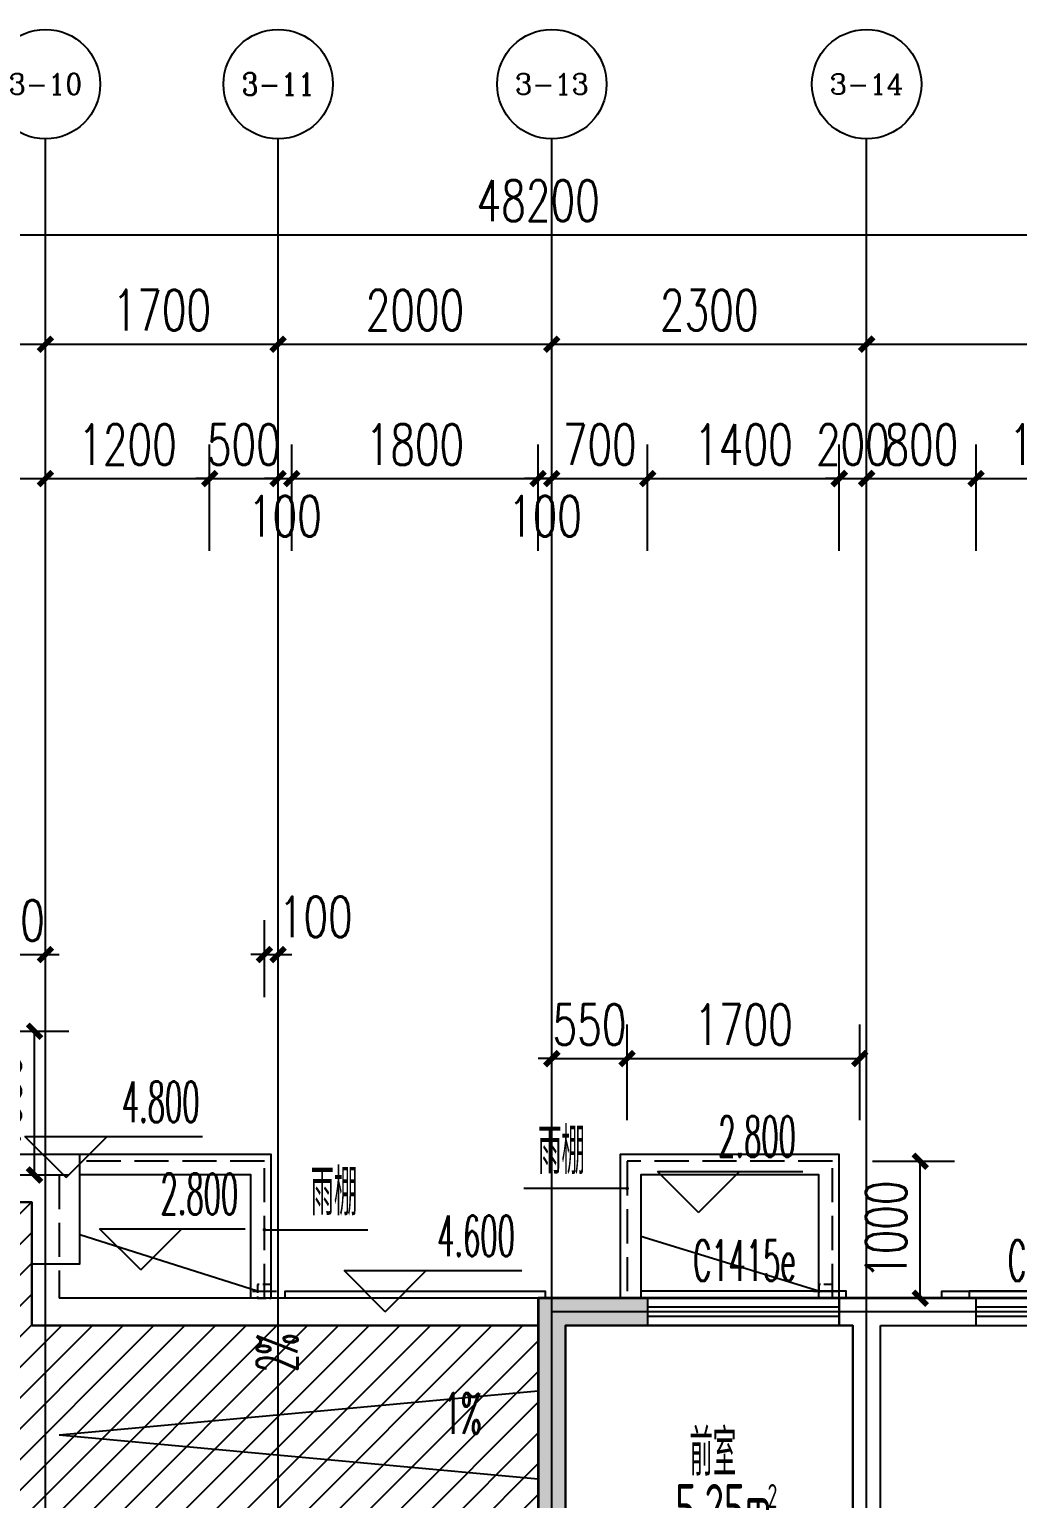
# Model space of a CAD drawing. Extents: x -59851 to 653804, y -249523 to 437614.
# Drawn here: x -23831 to -16611, y 153623 to 164359 of the extents above; entities that cross this region are included whole.
import ezdxf
from ezdxf.enums import TextEntityAlignment as Align

# ---------------------------------------------------------------- set-up
doc = ezdxf.new("R2010")
doc.units = 0
doc.header["$LTSCALE"] = 1000
doc.header["$MEASUREMENT"] = 0
doc.linetypes.add('DASH', pattern=[0.35, 0.25, -0.1])
doc.layers.add('33计全面积外廓线', color=21, linetype='Continuous', lineweight=35)
doc.layers.add('A-area(算全面积)', color=21, linetype='Continuous', plot=False)
doc.layers.add('A-降板区域（给结构）', color=155, linetype='Continuous', plot=False)
for name, color, linetype in [('A-ROOF', 7, 'Continuous'), ('A-外装饰线脚', 7, 'Continuous'), ('A-第三道尺寸线', 105, 'Continuous'), ('A-线脚看线', 9, 'Continuous'), ('A-雨棚', 153, 'Continuous'), ('AXIS', 3, 'Continuous'), ('AXIS_TEXT', 7, 'Continuous'), ('DIM_ELEV', 3, 'Continuous'), ('DIM_LEAD', 3, 'Continuous'), ('DIM_SYMB', 3, 'Continuous'), ('DOTE', 16, 'Continuous'), ('LABEL_PM', 7, 'Continuous'), ('PUB_HATCH', 8, 'Continuous'), ('PUB_TEXT', 7, 'Continuous'), ('WALL', 2, 'Continuous'), ('WINDOW', 4, 'Continuous'), ('WINDOW_TEXT', 7, 'Continuous'), ('ys', 154, 'Continuous'), ('剪力墙', 6, 'Continuous')]:
    doc.layers.add(name, color=color, linetype=linetype)
doc.styles.add('_TCH_AXIS', font='COMPLEX', dxfattribs={"bigfont": 'GBCBIG'})
doc.styles.add('_TCH_DIM', font='SIMPLEX.shx', dxfattribs={"width": 0.7, "bigfont": 'GBCBIG.shx'})
doc.styles.add('_TCH_DIM_T3', font='SIMPLEX.shx', dxfattribs={"width": 0.705882, "bigfont": 'GBCBIG.shx'})
doc.styles.add('_TCH_WINDOW', font='SIMPLEX.shx', dxfattribs={"width": 0.7, "height": 3.5, "bigfont": 'GBCBIG.shx'})
doc.styles.add('COMPLEX', font='COMPLEX')
doc.styles.get("Standard").update_dxf_attribs({"font": 'gbenor.shx', "width": 0.7, "bigfont": 'gbcbig.shx'})
doc.dimstyles.new('_TCH_ARCH&&100', dxfattribs={"dimtxt": 297.5, "dimasz": 100, "dimexe": 250, "dimexo": 300, "dimgap": 100, "dimtad": 1, "dimdec": 0, "dimzin": 0, "dimdsep": 46, "dimtxsty": '_TCH_DIM_T3', "dimblk": 'ARCHTICK', "dimcen": 0.09, "dimclrt": 7, "dimazin": 2, "dimtfac": 1, "dimtdec": 0, "dimtix": 1, "dimtmove": 2, "dimatfit": 3, "dimfxl": 0, "dimtolj": 1, "dimtzin": 0, "dimarcsym": 0})

# ---------------------------------------------------------------- blocks, each defined once
blk = doc.blocks.new('zhouxianshouceng0329')
at = {"layer": 'DOTE'}
for p, q in [((-23714, 194580), (-23714, 218959)), ((-22014, 205888), (-22014, 218959)), ((-20014, 205888), (-20014, 218959)), ((-17714, 205888), (-17714, 218959)), ((15572, 214388), (-20014, 214388))]:
    blk.add_line(p, q, dxfattribs=at)
blk = doc.blocks.new('jgjlq030328')
at = {"layer": 'PUB_HATCH'}
blk.add_hatch(color=256, dxfattribs=at).paths.add_polyline_path([(-266435, 22212), (-266035, 22212), (-266035, 22812), (-266235, 22812), (-266235, 25312), (-265635, 25312), (-265635, 25512), (-266435, 25512), (-266435, 22612)])
at = {"layer": '剪力墙'}
blk.add_lwpolyline([(-266435, 22212), (-266035, 22212), (-266035, 22812), (-266235, 22812), (-266235, 25312), (-265635, 25312), (-265635, 25512), (-266435, 25512), (-266435, 22612)], close=True, dxfattribs=at)
blk = doc.blocks.new('2fxianjiao0331')
at = {"layer": 'A-线脚看线'}
for points in [[(-189959, 155088), (-189959, 155138), (-191459, 155138), (-191459, 155088)], [(-187759, 155088), (-187759, 155138), (-189059, 155138), (-189059, 155088)]]:
    blk.add_lwpolyline(points, dxfattribs=at)
blk = doc.blocks.new('$TCHSYS$WIN2D')
for p, q in [((-0.5, 0.5), (0.5, 0.5)), ((-0.5, 0.5), (-0.5, -0.5)), ((0.5, 0.5), (0.5, -0.5)), ((0.5, 0.1667), (-0.5, 0.1667)), ((0.5, -0.1667), (-0.5, -0.1667)), ((-0.5, -0.5), (0.5, -0.5))]:
    blk.add_line(p, q)
blk = doc.blocks.new('3-122')
at = {"layer": 'A-area(算全面积)'}
blk.add_lwpolyline([(-141672, 92398), (-141672, 90898), (-141672, 89898), (-140972, 89898), (-139572, 89898), (-139572, 92398)], close=True, dxfattribs=at)
at = {"layer": 'WALL'}
for p, q in [((-141072, 92598), (-141872, 92598)), ((-141872, 89698), (-141872, 92598)), ((-141072, 92398), (-141072, 92598)), ((-139472, 92598), (-139672, 92598)), ((-139672, 92598), (-139672, 92398)), ((-138672, 92598), (-139472, 92598)), ((-138672, 92398), (-138672, 92598)), ((-141672, 92398), (-141072, 92398)), ((-141672, 89898), (-141672, 92398)), ((-139672, 92398), (-139572, 92398)), ((-139572, 92398), (-139572, 90948)), ((-139372, 92398), (-138672, 92398)), ((-139372, 90948), (-139372, 92398))]:
    blk.add_line(p, q, dxfattribs=at)
at = {"layer": 'WINDOW'}
ref = blk.add_blockref('$TCHSYS$WIN2D', (-140372, 92498), dxfattribs=dict(at, xscale=-1400, yscale=200, zscale=1400, rotation=180))
ref.add_attrib('A', 'C1415e', (-140739, 92724), dxfattribs={"layer": 'WINDOW_TEXT', "height": 297.5, "style": '_TCH_WINDOW', "width": 0.494118})
ref = blk.add_blockref('$TCHSYS$WIN2D', (-138072, 92498), dxfattribs=dict(at, xscale=-1200, yscale=200, zscale=1200, rotation=180))
ref.add_attrib('A', 'C1215d', (-138439, 92724), dxfattribs={"layer": 'WINDOW_TEXT', "height": 297.5, "style": '_TCH_WINDOW', "width": 0.494118})
at = {"layer": 'PUB_TEXT', "width": 0.7}
for s, height, p in [('前室', 337.6, (-140766, 91300)), ('5.25m', 350, (-140870, 90890)), ('2', 175, (-140196, 91065))]:
    blk.add_text(s, height=height, dxfattribs=at).set_placement(p)
blk = doc.blocks.new('100guoshuidong')
at = {"layer": 'DOTE'}
blk.add_lwpolyline([(-43151, 167758), (-42975, 167758)], dxfattribs=at)
at = {"layer": 'ys', "linetype": 'DASH', "ltscale": 0.25}
blk.add_lwpolyline([(-43114, 167808), (-43114, 167708), (-43014, 167708), (-43014, 167808)], close=True, dxfattribs=at)
blk = doc.blocks.new('_ArchTick')
at = {"color": 0, "linetype": 'ByBlock', "const_width": 0.4}
blk.add_lwpolyline([(-0.5, -0.5), (0.5, 0.5)], dxfattribs=at)
blk = doc.blocks.new('*D1590')
at = {"layer": 'A-第三道尺寸线', "color": 0, "lineweight": -2, "transparency": 16777216}
for p, q in [((-17672, 156088), (-17072, 156088)), ((-17322, 155088), (-17322, 156088)), ((-17672, 155088), (-17072, 155088))]:
    blk.add_line(p, q, dxfattribs=at)
at = {"layer": 'Defpoints', "color": 0, "transparency": 16777216}
for p in [(-17972, 156088), (-17322, 156088), (-17972, 155088)]:
    blk.add_point(p, dxfattribs=at)
at = {"layer": 'A-第三道尺寸线', "color": 0, "lineweight": -2, "transparency": 16777216, "xscale": 100, "yscale": 100, "zscale": 100}
for p, rotation in [((-17322, 156088), 90), ((-17322, 155088), 270)]:
    blk.add_blockref('_ArchTick', p, dxfattribs=dict(at, rotation=rotation))
at = {"layer": 'A-第三道尺寸线', "color": 7, "transparency": 16777216, "insert": (-17571, 155588), "char_height": 297.5, "attachment_point": 5, "rotation": 90, "style": '_TCH_DIM_T3'}
blk.add_mtext('\\A1;1000', dxfattribs=at)
blk = doc.blocks.new('*D1594')
at = {"layer": 'A-第三道尺寸线', "color": 0, "lineweight": -2, "transparency": 16777216}
for p, q in [((-20014, 156388), (-20014, 157088)), ((-19464, 156388), (-19464, 157088)), ((-20014, 156838), (-20114, 156838)), ((-20014, 156838), (-19464, 156838)), ((-19464, 156838), (-19364, 156838))]:
    blk.add_line(p, q, dxfattribs=at)
at = {"layer": 'Defpoints', "color": 0, "transparency": 16777216}
for p in [(-19464, 156838), (-20014, 156088), (-19464, 156088)]:
    blk.add_point(p, dxfattribs=at)
at = {"layer": 'A-第三道尺寸线', "color": 0, "lineweight": -2, "transparency": 16777216, "xscale": 100, "yscale": 100, "zscale": 100}
blk.add_blockref('_ArchTick', (-20014, 156838), dxfattribs=at)
at = {"layer": 'A-第三道尺寸线', "color": 0, "lineweight": -2, "transparency": 16777216, "xscale": 100, "yscale": 100, "zscale": 100, "rotation": 180}
blk.add_blockref('_ArchTick', (-19464, 156838), dxfattribs=at)
at = {"layer": 'A-第三道尺寸线', "color": 7, "transparency": 16777216, "insert": (-19739, 157087), "char_height": 297.5, "attachment_point": 5, "style": '_TCH_DIM_T3'}
blk.add_mtext('\\A1;550', dxfattribs=at)
blk = doc.blocks.new('*D1595')
at = {"layer": 'A-第三道尺寸线', "color": 0, "lineweight": -2, "transparency": 16777216}
for p, q in [((-19464, 156388), (-19464, 157088)), ((-17764, 156388), (-17764, 157088)), ((-19464, 156838), (-17764, 156838))]:
    blk.add_line(p, q, dxfattribs=at)
at = {"layer": 'Defpoints', "color": 0, "transparency": 16777216}
for p in [(-17764, 156838), (-19464, 156088), (-17764, 156088)]:
    blk.add_point(p, dxfattribs=at)
at = {"layer": 'A-第三道尺寸线', "color": 0, "lineweight": -2, "transparency": 16777216, "xscale": 100, "yscale": 100, "zscale": 100, "rotation": 180}
blk.add_blockref('_ArchTick', (-19464, 156838), dxfattribs=at)
at = {"layer": 'A-第三道尺寸线', "color": 0, "lineweight": -2, "transparency": 16777216, "xscale": 100, "yscale": 100, "zscale": 100}
blk.add_blockref('_ArchTick', (-17764, 156838), dxfattribs=at)
at = {"layer": 'A-第三道尺寸线', "color": 7, "transparency": 16777216, "insert": (-18614, 157087), "char_height": 297.5, "attachment_point": 5, "style": '_TCH_DIM_T3'}
blk.add_mtext('\\A1;1700', dxfattribs=at)
blk = doc.blocks.new('*D1598')
at = {"layer": 'A-第三道尺寸线', "color": 0, "lineweight": -2, "transparency": 16777216}
for p, q in [((-24264, 157288), (-24264, 157849)), ((-23714, 157288), (-23714, 157849)), ((-24264, 157599), (-24364, 157599)), ((-24264, 157599), (-23714, 157599)), ((-23714, 157599), (-23614, 157599))]:
    blk.add_line(p, q, dxfattribs=at)
at = {"layer": 'Defpoints', "color": 0, "transparency": 16777216}
for p in [(-23714, 157599), (-24264, 156988), (-23714, 156988)]:
    blk.add_point(p, dxfattribs=at)
at = {"layer": 'A-第三道尺寸线', "color": 0, "lineweight": -2, "transparency": 16777216, "xscale": 100, "yscale": 100, "zscale": 100}
blk.add_blockref('_ArchTick', (-24264, 157599), dxfattribs=at)
at = {"layer": 'A-第三道尺寸线', "color": 0, "lineweight": -2, "transparency": 16777216, "xscale": 100, "yscale": 100, "zscale": 100, "rotation": 180}
blk.add_blockref('_ArchTick', (-23714, 157599), dxfattribs=at)
at = {"layer": 'A-第三道尺寸线', "color": 7, "transparency": 16777216, "insert": (-23989, 157848), "char_height": 297.5, "attachment_point": 5, "style": '_TCH_DIM_T3'}
blk.add_mtext('\\A1;550', dxfattribs=at)
blk = doc.blocks.new('*D1599')
at = {"layer": 'A-第三道尺寸线', "color": 0, "lineweight": -2, "transparency": 16777216}
for p, q in [((-22114, 157288), (-22114, 157849)), ((-22014, 157288), (-22014, 157849)), ((-22114, 157599), (-22214, 157599)), ((-22114, 157599), (-22014, 157599)), ((-22014, 157599), (-21914, 157599))]:
    blk.add_line(p, q, dxfattribs=at)
at = {"layer": 'Defpoints', "color": 0, "transparency": 16777216}
for p in [(-22014, 157599), (-22114, 156988), (-22014, 156988)]:
    blk.add_point(p, dxfattribs=at)
at = {"layer": 'A-第三道尺寸线', "color": 0, "lineweight": -2, "transparency": 16777216, "xscale": 100, "yscale": 100, "zscale": 100}
blk.add_blockref('_ArchTick', (-22114, 157599), dxfattribs=at)
at = {"layer": 'A-第三道尺寸线', "color": 0, "lineweight": -2, "transparency": 16777216, "xscale": 100, "yscale": 100, "zscale": 100, "rotation": 180}
blk.add_blockref('_ArchTick', (-22014, 157599), dxfattribs=at)
at = {"layer": 'A-第三道尺寸线', "color": 7, "transparency": 16777216, "insert": (-21739, 157874), "char_height": 297.5, "attachment_point": 5, "style": '_TCH_DIM_T3'}
blk.add_mtext('\\A1;100', dxfattribs=at)
blk = doc.blocks.new('*D2786')
at = {"layer": 'A-第三道尺寸线', "color": 0, "lineweight": -2, "transparency": 16777216}
for p, q in [((-27114, 160550), (-27114, 161327)), ((-23714, 160550), (-23714, 161327)), ((-27114, 161077), (-23714, 161077))]:
    blk.add_line(p, q, dxfattribs=at)
at = {"layer": 'Defpoints', "color": 0, "transparency": 16777216}
for p in [(-23714, 161077), (-27114, 160250), (-23714, 160250)]:
    blk.add_point(p, dxfattribs=at)
at = {"layer": 'A-第三道尺寸线', "color": 0, "lineweight": -2, "transparency": 16777216, "xscale": 100, "yscale": 100, "zscale": 100, "rotation": 180}
blk.add_blockref('_ArchTick', (-27114, 161077), dxfattribs=at)
at = {"layer": 'A-第三道尺寸线', "color": 0, "lineweight": -2, "transparency": 16777216, "xscale": 100, "yscale": 100, "zscale": 100}
blk.add_blockref('_ArchTick', (-23714, 161077), dxfattribs=at)
at = {"layer": 'A-第三道尺寸线', "color": 7, "transparency": 16777216, "insert": (-25414, 161325), "char_height": 297.5, "attachment_point": 5, "style": '_TCH_DIM_T3'}
blk.add_mtext('\\A1;3400', dxfattribs=at)
blk = doc.blocks.new('*D2787')
at = {"layer": 'A-第三道尺寸线', "color": 0, "lineweight": -2, "transparency": 16777216}
for p, q in [((-23714, 160550), (-23714, 161327)), ((-22514, 160550), (-22514, 161327)), ((-23714, 161077), (-22514, 161077))]:
    blk.add_line(p, q, dxfattribs=at)
at = {"layer": 'Defpoints', "color": 0, "transparency": 16777216}
for p in [(-22514, 161077), (-23714, 160250), (-22514, 160250)]:
    blk.add_point(p, dxfattribs=at)
at = {"layer": 'A-第三道尺寸线', "color": 0, "lineweight": -2, "transparency": 16777216, "xscale": 100, "yscale": 100, "zscale": 100, "rotation": 180}
blk.add_blockref('_ArchTick', (-23714, 161077), dxfattribs=at)
at = {"layer": 'A-第三道尺寸线', "color": 0, "lineweight": -2, "transparency": 16777216, "xscale": 100, "yscale": 100, "zscale": 100}
blk.add_blockref('_ArchTick', (-22514, 161077), dxfattribs=at)
at = {"layer": 'A-第三道尺寸线', "color": 7, "transparency": 16777216, "insert": (-23114, 161325), "char_height": 297.5, "attachment_point": 5, "style": '_TCH_DIM_T3'}
blk.add_mtext('\\A1;1200', dxfattribs=at)
blk = doc.blocks.new('*D2788')
at = {"layer": 'A-第三道尺寸线', "color": 0, "lineweight": -2, "transparency": 16777216}
for p, q in [((-22514, 160550), (-22514, 161327)), ((-22014, 160550), (-22014, 161327)), ((-22514, 161077), (-22614, 161077)), ((-22514, 161077), (-22014, 161077)), ((-22014, 161077), (-21914, 161077))]:
    blk.add_line(p, q, dxfattribs=at)
at = {"layer": 'Defpoints', "color": 0, "transparency": 16777216}
for p in [(-22014, 161077), (-22514, 160250), (-22014, 160250)]:
    blk.add_point(p, dxfattribs=at)
at = {"layer": 'A-第三道尺寸线', "color": 0, "lineweight": -2, "transparency": 16777216, "xscale": 100, "yscale": 100, "zscale": 100}
blk.add_blockref('_ArchTick', (-22514, 161077), dxfattribs=at)
at = {"layer": 'A-第三道尺寸线', "color": 0, "lineweight": -2, "transparency": 16777216, "xscale": 100, "yscale": 100, "zscale": 100, "rotation": 180}
blk.add_blockref('_ArchTick', (-22014, 161077), dxfattribs=at)
at = {"layer": 'A-第三道尺寸线', "color": 7, "transparency": 16777216, "insert": (-22264, 161325), "char_height": 297.5, "attachment_point": 5, "style": '_TCH_DIM_T3'}
blk.add_mtext('\\A1;500', dxfattribs=at)
blk = doc.blocks.new('*D2789')
at = {"layer": 'A-第三道尺寸线', "color": 0, "lineweight": -2, "transparency": 16777216}
for p, q in [((-22014, 160550), (-22014, 161327)), ((-21914, 160550), (-21914, 161327)), ((-22014, 161077), (-22114, 161077)), ((-22014, 161077), (-21914, 161077)), ((-21914, 161077), (-21814, 161077))]:
    blk.add_line(p, q, dxfattribs=at)
at = {"layer": 'Defpoints', "color": 0, "transparency": 16777216}
for p in [(-21914, 161077), (-22014, 160250), (-21914, 160250)]:
    blk.add_point(p, dxfattribs=at)
at = {"layer": 'A-第三道尺寸线', "color": 0, "lineweight": -2, "transparency": 16777216, "xscale": 100, "yscale": 100, "zscale": 100}
blk.add_blockref('_ArchTick', (-22014, 161077), dxfattribs=at)
at = {"layer": 'A-第三道尺寸线', "color": 0, "lineweight": -2, "transparency": 16777216, "xscale": 100, "yscale": 100, "zscale": 100, "rotation": 180}
blk.add_blockref('_ArchTick', (-21914, 161077), dxfattribs=at)
at = {"layer": 'A-第三道尺寸线', "color": 7, "transparency": 16777216, "insert": (-21964, 160802), "char_height": 297.5, "attachment_point": 5, "style": '_TCH_DIM_T3'}
blk.add_mtext('\\A1;100', dxfattribs=at)
blk = doc.blocks.new('*D2790')
at = {"layer": 'A-第三道尺寸线', "color": 0, "lineweight": -2, "transparency": 16777216}
for p, q in [((-21914, 160550), (-21914, 161327)), ((-20114, 160550), (-20114, 161327)), ((-21914, 161077), (-20114, 161077))]:
    blk.add_line(p, q, dxfattribs=at)
at = {"layer": 'Defpoints', "color": 0, "transparency": 16777216}
for p in [(-20114, 161077), (-21914, 160250), (-20114, 160250)]:
    blk.add_point(p, dxfattribs=at)
at = {"layer": 'A-第三道尺寸线', "color": 0, "lineweight": -2, "transparency": 16777216, "xscale": 100, "yscale": 100, "zscale": 100, "rotation": 180}
blk.add_blockref('_ArchTick', (-21914, 161077), dxfattribs=at)
at = {"layer": 'A-第三道尺寸线', "color": 0, "lineweight": -2, "transparency": 16777216, "xscale": 100, "yscale": 100, "zscale": 100}
blk.add_blockref('_ArchTick', (-20114, 161077), dxfattribs=at)
at = {"layer": 'A-第三道尺寸线', "color": 7, "transparency": 16777216, "insert": (-21014, 161325), "char_height": 297.5, "attachment_point": 5, "style": '_TCH_DIM_T3'}
blk.add_mtext('\\A1;1800', dxfattribs=at)
blk = doc.blocks.new('*D2791')
at = {"layer": 'A-第三道尺寸线', "color": 0, "lineweight": -2, "transparency": 16777216}
for p, q in [((-20114, 160550), (-20114, 161327)), ((-20014, 160550), (-20014, 161327)), ((-20114, 161077), (-20214, 161077)), ((-20114, 161077), (-20014, 161077)), ((-20014, 161077), (-19914, 161077))]:
    blk.add_line(p, q, dxfattribs=at)
at = {"layer": 'Defpoints', "color": 0, "transparency": 16777216}
for p in [(-20014, 161077), (-20114, 160250), (-20014, 160250)]:
    blk.add_point(p, dxfattribs=at)
at = {"layer": 'A-第三道尺寸线', "color": 0, "lineweight": -2, "transparency": 16777216, "xscale": 100, "yscale": 100, "zscale": 100}
blk.add_blockref('_ArchTick', (-20114, 161077), dxfattribs=at)
at = {"layer": 'A-第三道尺寸线', "color": 0, "lineweight": -2, "transparency": 16777216, "xscale": 100, "yscale": 100, "zscale": 100, "rotation": 180}
blk.add_blockref('_ArchTick', (-20014, 161077), dxfattribs=at)
at = {"layer": 'A-第三道尺寸线', "color": 7, "transparency": 16777216, "insert": (-20064, 160802), "char_height": 297.5, "attachment_point": 5, "style": '_TCH_DIM_T3'}
blk.add_mtext('\\A1;100', dxfattribs=at)
blk = doc.blocks.new('*D2792')
at = {"layer": 'A-第三道尺寸线', "color": 0, "lineweight": -2, "transparency": 16777216}
for p, q in [((-20014, 160550), (-20014, 161327)), ((-19314, 160550), (-19314, 161327)), ((-20014, 161077), (-20114, 161077)), ((-20014, 161077), (-19314, 161077)), ((-19314, 161077), (-19214, 161077))]:
    blk.add_line(p, q, dxfattribs=at)
at = {"layer": 'Defpoints', "color": 0, "transparency": 16777216}
for p in [(-19314, 161077), (-20014, 160250), (-19314, 160250)]:
    blk.add_point(p, dxfattribs=at)
at = {"layer": 'A-第三道尺寸线', "color": 0, "lineweight": -2, "transparency": 16777216, "xscale": 100, "yscale": 100, "zscale": 100}
blk.add_blockref('_ArchTick', (-20014, 161077), dxfattribs=at)
at = {"layer": 'A-第三道尺寸线', "color": 0, "lineweight": -2, "transparency": 16777216, "xscale": 100, "yscale": 100, "zscale": 100, "rotation": 180}
blk.add_blockref('_ArchTick', (-19314, 161077), dxfattribs=at)
at = {"layer": 'A-第三道尺寸线', "color": 7, "transparency": 16777216, "insert": (-19664, 161325), "char_height": 297.5, "attachment_point": 5, "style": '_TCH_DIM_T3'}
blk.add_mtext('\\A1;700', dxfattribs=at)
blk = doc.blocks.new('*D2793')
at = {"layer": 'A-第三道尺寸线', "color": 0, "lineweight": -2, "transparency": 16777216}
for p, q in [((-19314, 160550), (-19314, 161327)), ((-17914, 160550), (-17914, 161327)), ((-19314, 161077), (-17914, 161077))]:
    blk.add_line(p, q, dxfattribs=at)
at = {"layer": 'Defpoints', "color": 0, "transparency": 16777216}
for p in [(-17914, 161077), (-19314, 160250), (-17914, 160250)]:
    blk.add_point(p, dxfattribs=at)
at = {"layer": 'A-第三道尺寸线', "color": 0, "lineweight": -2, "transparency": 16777216, "xscale": 100, "yscale": 100, "zscale": 100, "rotation": 180}
blk.add_blockref('_ArchTick', (-19314, 161077), dxfattribs=at)
at = {"layer": 'A-第三道尺寸线', "color": 0, "lineweight": -2, "transparency": 16777216, "xscale": 100, "yscale": 100, "zscale": 100}
blk.add_blockref('_ArchTick', (-17914, 161077), dxfattribs=at)
at = {"layer": 'A-第三道尺寸线', "color": 7, "transparency": 16777216, "insert": (-18614, 161325), "char_height": 297.5, "attachment_point": 5, "style": '_TCH_DIM_T3'}
blk.add_mtext('\\A1;1400', dxfattribs=at)
blk = doc.blocks.new('*D2794')
at = {"layer": 'A-第三道尺寸线', "color": 0, "lineweight": -2, "transparency": 16777216}
for p, q in [((-17914, 160550), (-17914, 161327)), ((-17714, 160550), (-17714, 161327)), ((-17914, 161077), (-18014, 161077)), ((-17914, 161077), (-17714, 161077)), ((-17714, 161077), (-17614, 161077))]:
    blk.add_line(p, q, dxfattribs=at)
at = {"layer": 'Defpoints', "color": 0, "transparency": 16777216}
for p in [(-17714, 161077), (-17914, 160250), (-17714, 160250)]:
    blk.add_point(p, dxfattribs=at)
at = {"layer": 'A-第三道尺寸线', "color": 0, "lineweight": -2, "transparency": 16777216, "xscale": 100, "yscale": 100, "zscale": 100}
blk.add_blockref('_ArchTick', (-17914, 161077), dxfattribs=at)
at = {"layer": 'A-第三道尺寸线', "color": 0, "lineweight": -2, "transparency": 16777216, "xscale": 100, "yscale": 100, "zscale": 100, "rotation": 180}
blk.add_blockref('_ArchTick', (-17714, 161077), dxfattribs=at)
at = {"layer": 'A-第三道尺寸线', "color": 7, "transparency": 16777216, "insert": (-17814, 161325), "char_height": 297.5, "attachment_point": 5, "style": '_TCH_DIM_T3'}
blk.add_mtext('\\A1;200', dxfattribs=at)
blk = doc.blocks.new('*D2795')
at = {"layer": 'A-第三道尺寸线', "color": 0, "lineweight": -2, "transparency": 16777216}
for p, q in [((-17714, 160550), (-17714, 161327)), ((-16914, 160550), (-16914, 161327)), ((-17714, 161077), (-16914, 161077))]:
    blk.add_line(p, q, dxfattribs=at)
at = {"layer": 'Defpoints', "color": 0, "transparency": 16777216}
for p in [(-16914, 161077), (-17714, 160250), (-16914, 160250)]:
    blk.add_point(p, dxfattribs=at)
at = {"layer": 'A-第三道尺寸线', "color": 0, "lineweight": -2, "transparency": 16777216, "xscale": 100, "yscale": 100, "zscale": 100, "rotation": 180}
blk.add_blockref('_ArchTick', (-17714, 161077), dxfattribs=at)
at = {"layer": 'A-第三道尺寸线', "color": 0, "lineweight": -2, "transparency": 16777216, "xscale": 100, "yscale": 100, "zscale": 100}
blk.add_blockref('_ArchTick', (-16914, 161077), dxfattribs=at)
at = {"layer": 'A-第三道尺寸线', "color": 7, "transparency": 16777216, "insert": (-17314, 161325), "char_height": 297.5, "attachment_point": 5, "style": '_TCH_DIM_T3'}
blk.add_mtext('\\A1;800', dxfattribs=at)
blk = doc.blocks.new('*D2796')
at = {"layer": 'A-第三道尺寸线', "color": 0, "lineweight": -2, "transparency": 16777216}
for p, q in [((-16914, 160550), (-16914, 161327)), ((-15714, 160550), (-15714, 161327)), ((-16914, 161077), (-15714, 161077))]:
    blk.add_line(p, q, dxfattribs=at)
at = {"layer": 'Defpoints', "color": 0, "transparency": 16777216}
for p in [(-15714, 161077), (-16914, 160250), (-15714, 160250)]:
    blk.add_point(p, dxfattribs=at)
at = {"layer": 'A-第三道尺寸线', "color": 0, "lineweight": -2, "transparency": 16777216, "xscale": 100, "yscale": 100, "zscale": 100, "rotation": 180}
blk.add_blockref('_ArchTick', (-16914, 161077), dxfattribs=at)
at = {"layer": 'A-第三道尺寸线', "color": 0, "lineweight": -2, "transparency": 16777216, "xscale": 100, "yscale": 100, "zscale": 100}
blk.add_blockref('_ArchTick', (-15714, 161077), dxfattribs=at)
at = {"layer": 'A-第三道尺寸线', "color": 7, "transparency": 16777216, "insert": (-16314, 161325), "char_height": 297.5, "attachment_point": 5, "style": '_TCH_DIM_T3'}
blk.add_mtext('\\A1;1200', dxfattribs=at)
blk = doc.blocks.new('*D2985')
at = {"layer": 'AXIS', "color": 0, "lineweight": -2, "transparency": 16777216}
for p, q in [((-27114, 159859), (-27114, 162309)), ((-23714, 159859), (-23714, 162309)), ((-27114, 162059), (-23714, 162059))]:
    blk.add_line(p, q, dxfattribs=at)
at = {"layer": 'Defpoints', "color": 0, "transparency": 16777216}
for p in [(-23714, 162059), (-27114, 159559), (-23714, 159559)]:
    blk.add_point(p, dxfattribs=at)
at = {"layer": 'AXIS', "color": 0, "lineweight": -2, "transparency": 16777216, "xscale": 100, "yscale": 100, "zscale": 100, "rotation": 180}
blk.add_blockref('_ArchTick', (-27114, 162059), dxfattribs=at)
at = {"layer": 'AXIS', "color": 0, "lineweight": -2, "transparency": 16777216, "xscale": 100, "yscale": 100, "zscale": 100}
blk.add_blockref('_ArchTick', (-23714, 162059), dxfattribs=at)
at = {"layer": 'AXIS', "color": 7, "transparency": 16777216, "insert": (-25414, 162308), "char_height": 297.5, "attachment_point": 5, "style": '_TCH_DIM_T3'}
blk.add_mtext('\\A1;3400', dxfattribs=at)
blk = doc.blocks.new('*D2986')
at = {"layer": 'AXIS', "color": 0, "lineweight": -2, "transparency": 16777216}
for p, q in [((-23714, 159859), (-23714, 162309)), ((-22014, 159859), (-22014, 162309)), ((-23714, 162059), (-22014, 162059))]:
    blk.add_line(p, q, dxfattribs=at)
at = {"layer": 'Defpoints', "color": 0, "transparency": 16777216}
for p in [(-22014, 162059), (-23714, 159559), (-22014, 159559)]:
    blk.add_point(p, dxfattribs=at)
at = {"layer": 'AXIS', "color": 0, "lineweight": -2, "transparency": 16777216, "xscale": 100, "yscale": 100, "zscale": 100, "rotation": 180}
blk.add_blockref('_ArchTick', (-23714, 162059), dxfattribs=at)
at = {"layer": 'AXIS', "color": 0, "lineweight": -2, "transparency": 16777216, "xscale": 100, "yscale": 100, "zscale": 100}
blk.add_blockref('_ArchTick', (-22014, 162059), dxfattribs=at)
at = {"layer": 'AXIS', "color": 7, "transparency": 16777216, "insert": (-22864, 162308), "char_height": 297.5, "attachment_point": 5, "style": '_TCH_DIM_T3'}
blk.add_mtext('\\A1;1700', dxfattribs=at)
blk = doc.blocks.new('*D2987')
at = {"layer": 'AXIS', "color": 0, "lineweight": -2, "transparency": 16777216}
for p, q in [((-22014, 159859), (-22014, 162309)), ((-20014, 159859), (-20014, 162309)), ((-22014, 162059), (-20014, 162059))]:
    blk.add_line(p, q, dxfattribs=at)
at = {"layer": 'Defpoints', "color": 0, "transparency": 16777216}
for p in [(-20014, 162059), (-22014, 159559), (-20014, 159559)]:
    blk.add_point(p, dxfattribs=at)
at = {"layer": 'AXIS', "color": 0, "lineweight": -2, "transparency": 16777216, "xscale": 100, "yscale": 100, "zscale": 100, "rotation": 180}
blk.add_blockref('_ArchTick', (-22014, 162059), dxfattribs=at)
at = {"layer": 'AXIS', "color": 0, "lineweight": -2, "transparency": 16777216, "xscale": 100, "yscale": 100, "zscale": 100}
blk.add_blockref('_ArchTick', (-20014, 162059), dxfattribs=at)
at = {"layer": 'AXIS', "color": 7, "transparency": 16777216, "insert": (-21014, 162308), "char_height": 297.5, "attachment_point": 5, "style": '_TCH_DIM_T3'}
blk.add_mtext('\\A1;2000', dxfattribs=at)
blk = doc.blocks.new('*D2988')
at = {"layer": 'AXIS', "color": 0, "lineweight": -2, "transparency": 16777216}
for p, q in [((-20014, 159859), (-20014, 162309)), ((-17714, 159859), (-17714, 162309)), ((-20014, 162059), (-17714, 162059))]:
    blk.add_line(p, q, dxfattribs=at)
at = {"layer": 'Defpoints', "color": 0, "transparency": 16777216}
for p in [(-17714, 162059), (-20014, 159559), (-17714, 159559)]:
    blk.add_point(p, dxfattribs=at)
at = {"layer": 'AXIS', "color": 0, "lineweight": -2, "transparency": 16777216, "xscale": 100, "yscale": 100, "zscale": 100, "rotation": 180}
blk.add_blockref('_ArchTick', (-20014, 162059), dxfattribs=at)
at = {"layer": 'AXIS', "color": 0, "lineweight": -2, "transparency": 16777216, "xscale": 100, "yscale": 100, "zscale": 100}
blk.add_blockref('_ArchTick', (-17714, 162059), dxfattribs=at)
at = {"layer": 'AXIS', "color": 7, "transparency": 16777216, "insert": (-18864, 162308), "char_height": 297.5, "attachment_point": 5, "style": '_TCH_DIM_T3'}
blk.add_mtext('\\A1;2300', dxfattribs=at)
blk = doc.blocks.new('*D2989')
at = {"layer": 'AXIS', "color": 0, "lineweight": -2, "transparency": 16777216}
for p, q in [((-17714, 159859), (-17714, 162309)), ((-12814, 159859), (-12814, 162309)), ((-17714, 162059), (-12814, 162059))]:
    blk.add_line(p, q, dxfattribs=at)
at = {"layer": 'Defpoints', "color": 0, "transparency": 16777216}
for p in [(-12814, 162059), (-17714, 159559), (-12814, 159559)]:
    blk.add_point(p, dxfattribs=at)
at = {"layer": 'AXIS', "color": 0, "lineweight": -2, "transparency": 16777216, "xscale": 100, "yscale": 100, "zscale": 100, "rotation": 180}
blk.add_blockref('_ArchTick', (-17714, 162059), dxfattribs=at)
at = {"layer": 'AXIS', "color": 0, "lineweight": -2, "transparency": 16777216, "xscale": 100, "yscale": 100, "zscale": 100}
blk.add_blockref('_ArchTick', (-12814, 162059), dxfattribs=at)
at = {"layer": 'AXIS', "color": 7, "transparency": 16777216, "insert": (-15264, 162308), "char_height": 297.5, "attachment_point": 5, "style": '_TCH_DIM_T3'}
blk.add_mtext('\\A1;4900', dxfattribs=at)
blk = doc.blocks.new('*D2999')
at = {"layer": 'AXIS', "color": 0, "lineweight": -2, "transparency": 16777216}
for p, q in [((-44214, 161627), (-44214, 163109)), ((3986, 161627), (3986, 163109)), ((-44214, 162859), (3986, 162859))]:
    blk.add_line(p, q, dxfattribs=at)
at = {"layer": 'Defpoints', "color": 0, "transparency": 16777216}
for p in [(3986, 162859), (-44214, 161327), (3986, 161327)]:
    blk.add_point(p, dxfattribs=at)
at = {"layer": 'AXIS', "color": 0, "lineweight": -2, "transparency": 16777216, "xscale": 100, "yscale": 100, "zscale": 100, "rotation": 180}
blk.add_blockref('_ArchTick', (-44214, 162859), dxfattribs=at)
at = {"layer": 'AXIS', "color": 0, "lineweight": -2, "transparency": 16777216, "xscale": 100, "yscale": 100, "zscale": 100}
blk.add_blockref('_ArchTick', (3986, 162859), dxfattribs=at)
at = {"layer": 'AXIS', "color": 7, "transparency": 16777216, "insert": (-20114, 163108), "char_height": 297.5, "attachment_point": 5, "style": '_TCH_DIM_T3'}
blk.add_mtext('\\A1;48200', dxfattribs=at)
blk = doc.blocks.new('_AXISO')
blk.add_circle((0, 0), 0.5)
at = {"layer": 'AXIS_TEXT', "style": 'COMPLEX', "width": 1.041667}
blk.add_attdef('A', text='', height=0.56, dxfattribs=at).set_placement((-0.25, -0.28), (0.25, -0.28), align=Align.FIT)
blk = doc.blocks.new('rqwerqwrqq')
at = {"layer": 'A-ROOF'}
blk.add_line((-155494, 261211), (-158994, 261211), dxfattribs=at)
at = {"layer": 'A-ROOF', "linetype": 'DASH'}
blk.add_lwpolyline([(-171994, 262111), (-158994, 262111), (-158994, 261211)], dxfattribs=at)
at = {"layer": 'A-ROOF'}
blk.add_lwpolyline([(-171994, 262111), (-171994, 261911), (-159194, 261911), (-159194, 261011), (-155494, 261011)], dxfattribs=at)
at = {"layer": 'A-外装饰线脚'}
blk.add_lwpolyline([(-159194, 261461), (-158844, 261461), (-158844, 262261), (-159644, 262261), (-159644, 261911)], dxfattribs=at)
at = {"layer": 'A-线脚看线'}
for points in [[(-157344, 261211), (-157344, 261261), (-155444, 261261), (-155444, 261211)], [(-152544, 261211), (-152544, 261261), (-151244, 261261), (-151244, 261211)]]:
    blk.add_lwpolyline(points, dxfattribs=at)
at = {"layer": 'DIM_ELEV'}
for p, q in [((-158944, 262091), (-159244, 262391)), ((-159244, 262391), (-157946, 262391)), ((-158944, 262091), (-158644, 262391)), ((-156612, 261111), (-156912, 261411)), ((-156912, 261411), (-155614, 261411)), ((-156612, 261111), (-156312, 261411))]:
    blk.add_line(p, q, dxfattribs=at)
at = {"layer": 'PUB_TEXT', "style": '_TCH_DIM', "width": 0.494118}
for s, p in [('4.800', (-158536, 262496)), ('4.600', (-156232, 261516))]:
    blk.add_text(s, height=297.5, dxfattribs=at).set_placement(p)
blk = doc.blocks.new('*D3566')
at = {"layer": 'A-第三道尺寸线', "color": 0, "lineweight": -2, "transparency": 16777216}
for p, q in [((-23964, 157038), (-23543, 157038)), ((-23794, 155988), (-23793, 157038)), ((-23964, 155988), (-23544, 155988))]:
    blk.add_line(p, q, dxfattribs=at)
at = {"layer": 'Defpoints', "color": 0, "transparency": 16777216}
for p in [(-24264, 157038), (-23793, 157038), (-24264, 155988)]:
    blk.add_point(p, dxfattribs=at)
at = {"layer": 'A-第三道尺寸线', "color": 0, "lineweight": -2, "transparency": 16777216, "xscale": 100, "yscale": 100, "zscale": 100}
for p, rotation in [((-23793, 157038), 89.9990802543907), ((-23794, 155988), 269.9990802543907)]:
    blk.add_blockref('_ArchTick', p, dxfattribs=dict(at, rotation=rotation))
at = {"layer": 'A-第三道尺寸线', "color": 7, "transparency": 16777216, "insert": (-24042, 156513), "char_height": 297.5, "attachment_point": 5, "rotation": 89.9991, "style": '_TCH_DIM_T3'}
blk.add_mtext('\\A1;1050', dxfattribs=at)

msp = doc.modelspace()

# ---------------------------------------------------------------- hatches: boundary and pattern name
at = {"layer": 'A-降板区域（给结构）', "linetype": 'DASH'}
h = msp.add_hatch(dxfattribs=at)
h.set_pattern_fill('ANSI31', color=215, scale=100)
h.set_pattern_definition([(45, (0.02, 3e-11), (-112.2532, 112.2532), [])])
h.paths.add_polyline_path([(-37213.7, 155788.3), (-37213.7, 152688.3), (-33813.7, 152688.3), (-33813.7, 152038.3), (-33813.7, 151988.3), (-20113.7, 151988.3), (-20113.7, 154888.3), (-23813.7, 154888.3), (-23813.7, 155788.3)])

# ---------------------------------------------------------------- linework, layer by layer
at = {"layer": '33计全面积外廓线'}
msp.add_lwpolyline([(1586.3, 150388.3), (1586.3, 157888.3), (-8513.7, 157888.3), (-8513.7, 155088.3), (-20113.7, 155088.3), (-20113.7, 151788.3)], dxfattribs=at)
at = {"layer": 'A-降板区域（给结构）', "color": 215}
msp.add_lwpolyline([(-37213.7, 155788.3), (-37213.7, 152688.3), (-33813.7, 152688.3), (-33813.7, 152038.3), (-33813.7, 151988.3), (-20113.7, 151988.3), (-20113.7, 154888.3), (-23813.7, 154888.3), (-23813.7, 155788.3)], close=True, dxfattribs=at)
at = {"layer": 'A-雨棚'}
for points in [[(-22063.7, 155088.3), (-22063.7, 156138.3), (-23463.7, 156138.3)], [(-17913.7, 155088.3), (-17913.7, 156138.3), (-19513.7, 156138.3), (-19513.7, 155088.3)], [(-22213.7, 155088.3), (-22213.7, 155988.3), (-23463.7, 155988.3)], [(-18063.7, 155088.3), (-18063.7, 155988.3), (-19363.7, 155988.3), (-19363.7, 155088.3)]]:
    msp.add_lwpolyline(points, dxfattribs=at)
at = {"layer": 'A-雨棚', "linetype": 'DASH'}
for points in [[(-22113.7, 155088.3), (-22113.7, 156088.3), (-23463.7, 156088.3)], [(-17963.7, 155088.3), (-17963.7, 156088.3), (-19463.7, 156088.3), (-19463.7, 155088.3)]]:
    msp.add_lwpolyline(points, dxfattribs=at)
at = {"layer": 'AXIS'}
for p, q in [((-23713.7, 159559.5), (-23713.7, 163559.5)), ((-22013.7, 159559.5), (-22013.7, 163559.5)), ((-20013.7, 159559.5), (-20013.7, 163559.5)), ((-17713.7, 159559.5), (-17713.7, 163559.5))]:
    msp.add_line(p, q, dxfattribs=at)
at = {"layer": 'DIM_ELEV'}
for p, q in [((-18942.8, 155714.6), (-19242.8, 156014.6)), ((-19242.8, 156014.6), (-18179.9, 156014.6)), ((-18942.8, 155714.6), (-18642.8, 156014.6)), ((-23017.8, 155295.4), (-23317.8, 155595.4)), ((-23317.8, 155595.4), (-22254.9, 155595.4)), ((-23017.8, 155295.4), (-22717.8, 155595.4))]:
    msp.add_line(p, q, dxfattribs=at)
at = {"layer": 'DIM_LEAD'}
for p, q in [((-19693.4, 155889.6), (-20219, 155889.6)), ((-19463.7, 155889.6), (-19693.4, 155889.6)), ((-19463.7, 155889.6), (-19693.4, 155889.6)), ((-22113.7, 155588.3), (-21884, 155588.3)), ((-22113.7, 155588.3), (-21884, 155588.3)), ((-21884, 155588.3), (-21358.4, 155588.3))]:
    msp.add_line(p, q, dxfattribs=at)
at = {"layer": 'DIM_LEAD', "const_width": 13.3}
for points in [[(-19457, 155889.6, 1), (-19470.4, 155889.6, 1)], [(-19457, 155889.6, 1), (-19470.4, 155889.6, 1)], [(-22120.4, 155588.3, 1), (-22107, 155588.3, 1)], [(-22120.4, 155588.3, 1), (-22107, 155588.3, 1)]]:
    msp.add_lwpolyline(points, format="xyb", close=True, dxfattribs=at)
at = {"layer": 'DIM_SYMB'}
for points in [[(-23069.4, 155923.2, 0, 0, 0), (-23069.4, 155712.6, 80, 0, 0), (-23069.4, 155412.6, 0, 0, 0)], [(-18264.8, 155942, 0, 0, 0), (-18264.8, 155731.3, 80, 0, 0), (-18264.8, 155431.3, 0, 0, 0)], [(-21768, 154850.1, 0, 0, 0), (-21768, 154601.5, 80, 0, 0), (-21768, 154301.5, 0, 0, 0)], [(-20396.3, 153991.9, 0, 0, 0), (-20891.2, 153991.9, 80, 0, 0), (-21191.2, 153991.9, 0, 0, 0)]]:
    msp.add_lwpolyline(points, format="xyseb", dxfattribs=at)
at = {"layer": 'ys'}
for points in [[(-22163.7, 155138.3), (-23463.7, 155550)], [(-18063.7, 155138.3), (-19363.7, 155538.3)], [(-23613.7, 154088.3), (-20113.7, 154409.5)], [(-23613.7, 154088.3), (-20113.7, 153767.2)]]:
    msp.add_lwpolyline(points, dxfattribs=at)

# ---------------------------------------------------------------- block references
for name, p in [('zhouxianshouceng0329', (0, -59400)), ('rqwerqwrqq', (135380.5, -106122.2)), ('2fxianjiao0331', (172095.4, 0)), ('100guoshuidong', (20950, -12619.6)), ('100guoshuidong', (25050, -12619.6))]:
    msp.add_blockref(name, p)
at = {"layer": 'AXIS'}
ref = msp.add_blockref('_AXISO', (-23713.7, 163959.5), dxfattribs=dict(at, xscale=800, yscale=800, zscale=800))
ref.add_attrib('A', '3-10', dxfattribs={"layer": 'AXIS_TEXT', "height": 152.88, "style": '_TCH_AXIS'}).set_placement((-23983.1, 163883.1), (-23444.3, 163883.1), align=Align.FIT)
ref = msp.add_blockref('_AXISO', (-22013.7, 163959.5), dxfattribs=dict(at, xscale=800, yscale=800, zscale=800))
ref.add_attrib('A', '3-11', dxfattribs={"layer": 'AXIS_TEXT', "height": 163.05, "style": '_TCH_AXIS'}).set_placement((-22281.6, 163878), (-21745.8, 163878), align=Align.FIT)
ref = msp.add_blockref('_AXISO', (-20013.7, 163959.5), dxfattribs=dict(at, xscale=800, yscale=800, zscale=800))
ref.add_attrib('A', '3-13', dxfattribs={"layer": 'AXIS_TEXT', "height": 152.88, "style": '_TCH_AXIS'}).set_placement((-20283.1, 163883.1), (-19744.3, 163883.1), align=Align.FIT)
ref = msp.add_blockref('_AXISO', (-17713.7, 163959.5), dxfattribs=dict(at, xscale=800, yscale=800, zscale=800))
ref.add_attrib('A', '3-14', dxfattribs={"layer": 'AXIS_TEXT', "height": 149.15, "style": '_TCH_AXIS'}).set_placement((-17983.6, 163884.9), (-17443.8, 163884.9), align=Align.FIT)
at = {"layer": 'LABEL_PM'}
msp.add_blockref('3-122', (121758.3, 62490.1), dxfattribs=at)
at = {"layer": '剪力墙'}
msp.add_blockref('jgjlq030328', (246321.3, 129576.4), dxfattribs=at)

# ---------------------------------------------------------------- texts
at = {"layer": 'PUB_TEXT', "style": '_TCH_DIM'}
for s, height, width, p in [('雨棚', 337.59, 0.7, (-20114, 155994.6)), ('2.800', 297.5, 0.494118, (-18797.9, 156119.6)), ('雨棚', 337.59, 0.7, (-21776.2, 155693.3)), ('2.800', 297.5, 0.494118, (-22872.9, 155700.4)), ('1%', 297.5, 0.494118, (-20804, 154096.9))]:
    msp.add_text(s, height=height, dxfattribs=dict(at, width=width)).set_placement(p)
at = {"layer": 'PUB_TEXT', "style": '_TCH_DIM', "width": 0.494118}
msp.add_text('2%', height=297.5, rotation=90, dxfattribs=at).set_placement((-21873, 154551.6))

# ---------------------------------------------------------------- dimensions: what is measured, and where the dimension line sits
at = {"layer": 'A-第三道尺寸线'}
for p1, p2, distance, picture, middle in [((-27113.7, 160249.5), (-23713.7, 160249.5), 827.2, '*D2786', (-25413.7, 161325.5)), ((-23713.7, 160249.5), (-22513.7, 160249.5), 827.2, '*D2787', (-23113.7, 161325.5)), ((-22513.7, 160249.5), (-22013.7, 160249.5), 827.2, '*D2788', (-22263.7, 161325.5)), ((-21913.7, 160249.5), (-20113.7, 160249.5), 827.2, '*D2790', (-21013.7, 161325.5)), ((-20013.7, 160249.5), (-19313.7, 160249.5), 827.2, '*D2792', (-19663.7, 161325.5)), ((-19313.7, 160249.5), (-17913.7, 160249.5), 827.2, '*D2793', (-18613.7, 161325.5)), ((-17913.7, 160249.5), (-17713.7, 160249.5), 827.2, '*D2794', (-17813.7, 161325.5)), ((-17713.7, 160249.5), (-16913.7, 160249.5), 827.2, '*D2795', (-17313.7, 161325.5)), ((-16913.7, 160249.5), (-15713.7, 160249.5), 827.2, '*D2796', (-16313.7, 161325.5)), ((-24263.7, 156988.3), (-23713.7, 156988.3), 611.1, '*D1598', (-23988.7, 157848.2)), ((-20013.7, 156088.3), (-19463.7, 156088.3), 749.8, '*D1594', (-19738.7, 157086.9)), ((-19463.7, 156088.3), (-17763.7, 156088.3), 749.8, '*D1595', (-18613.7, 157086.9)), ((-24263.7, 155988.3), (-24263.7, 157038.3), -470.2, '*D3566', (-24042.2, 156513.3)), ((-17971.6, 155088.3), (-17971.6, 156088.3), -649.6, '*D1590', (-17570.8, 155588.3))]:
    dim = msp.add_aligned_dim(p1=p1, p2=p2, distance=distance, dimstyle='_TCH_ARCH&&100', dxfattribs=at)
    dim.commit()
    dim.dimension.update_dxf_attribs({"geometry": picture, "text_midpoint": middle})
for base, p1, p2, picture, middle in [((-21913.7, 161076.7), (-22013.7, 160249.5), (-21913.7, 160249.5), '*D2789', (-21963.7, 160801.7)), ((-20013.7, 161076.7), (-20113.7, 160249.5), (-20013.7, 160249.5), '*D2791', (-20063.7, 160801.7)), ((-22013.7, 157599.5), (-22113.7, 156988.3), (-22013.7, 156988.3), '*D1599', (-21738.7, 157874.5))]:
    dim = msp.add_linear_dim(base=base, p1=p1, p2=p2, angle=0, dimstyle='_TCH_ARCH&&100', dxfattribs=at)
    dim.commit()
    dim.dimension.update_dxf_attribs({"geometry": picture, "text_midpoint": middle, "dimtype": 161})
at = {"layer": 'AXIS'}
for p1, p2, distance, picture, middle in [((-44213.7, 161326.7), (3986.3, 161326.7), 1532.8, '*D2999', (-20113.7, 163108.2)), ((-27113.7, 159559.5), (-23713.7, 159559.5), 2500, '*D2985', (-25413.7, 162308.2)), ((-23713.7, 159559.5), (-22013.7, 159559.5), 2500, '*D2986', (-22863.7, 162308.2)), ((-22013.7, 159559.5), (-20013.7, 159559.5), 2500, '*D2987', (-21013.7, 162308.2)), ((-20013.7, 159559.5), (-17713.7, 159559.5), 2500, '*D2988', (-18863.7, 162308.2)), ((-17713.7, 159559.5), (-12813.7, 159559.5), 2500, '*D2989', (-15263.7, 162308.2))]:
    dim = msp.add_aligned_dim(p1=p1, p2=p2, distance=distance, dimstyle='_TCH_ARCH&&100', dxfattribs=at)
    dim.commit()
    dim.dimension.update_dxf_attribs({"geometry": picture, "text_midpoint": middle})

doc.saveas('drawing.dxf')
